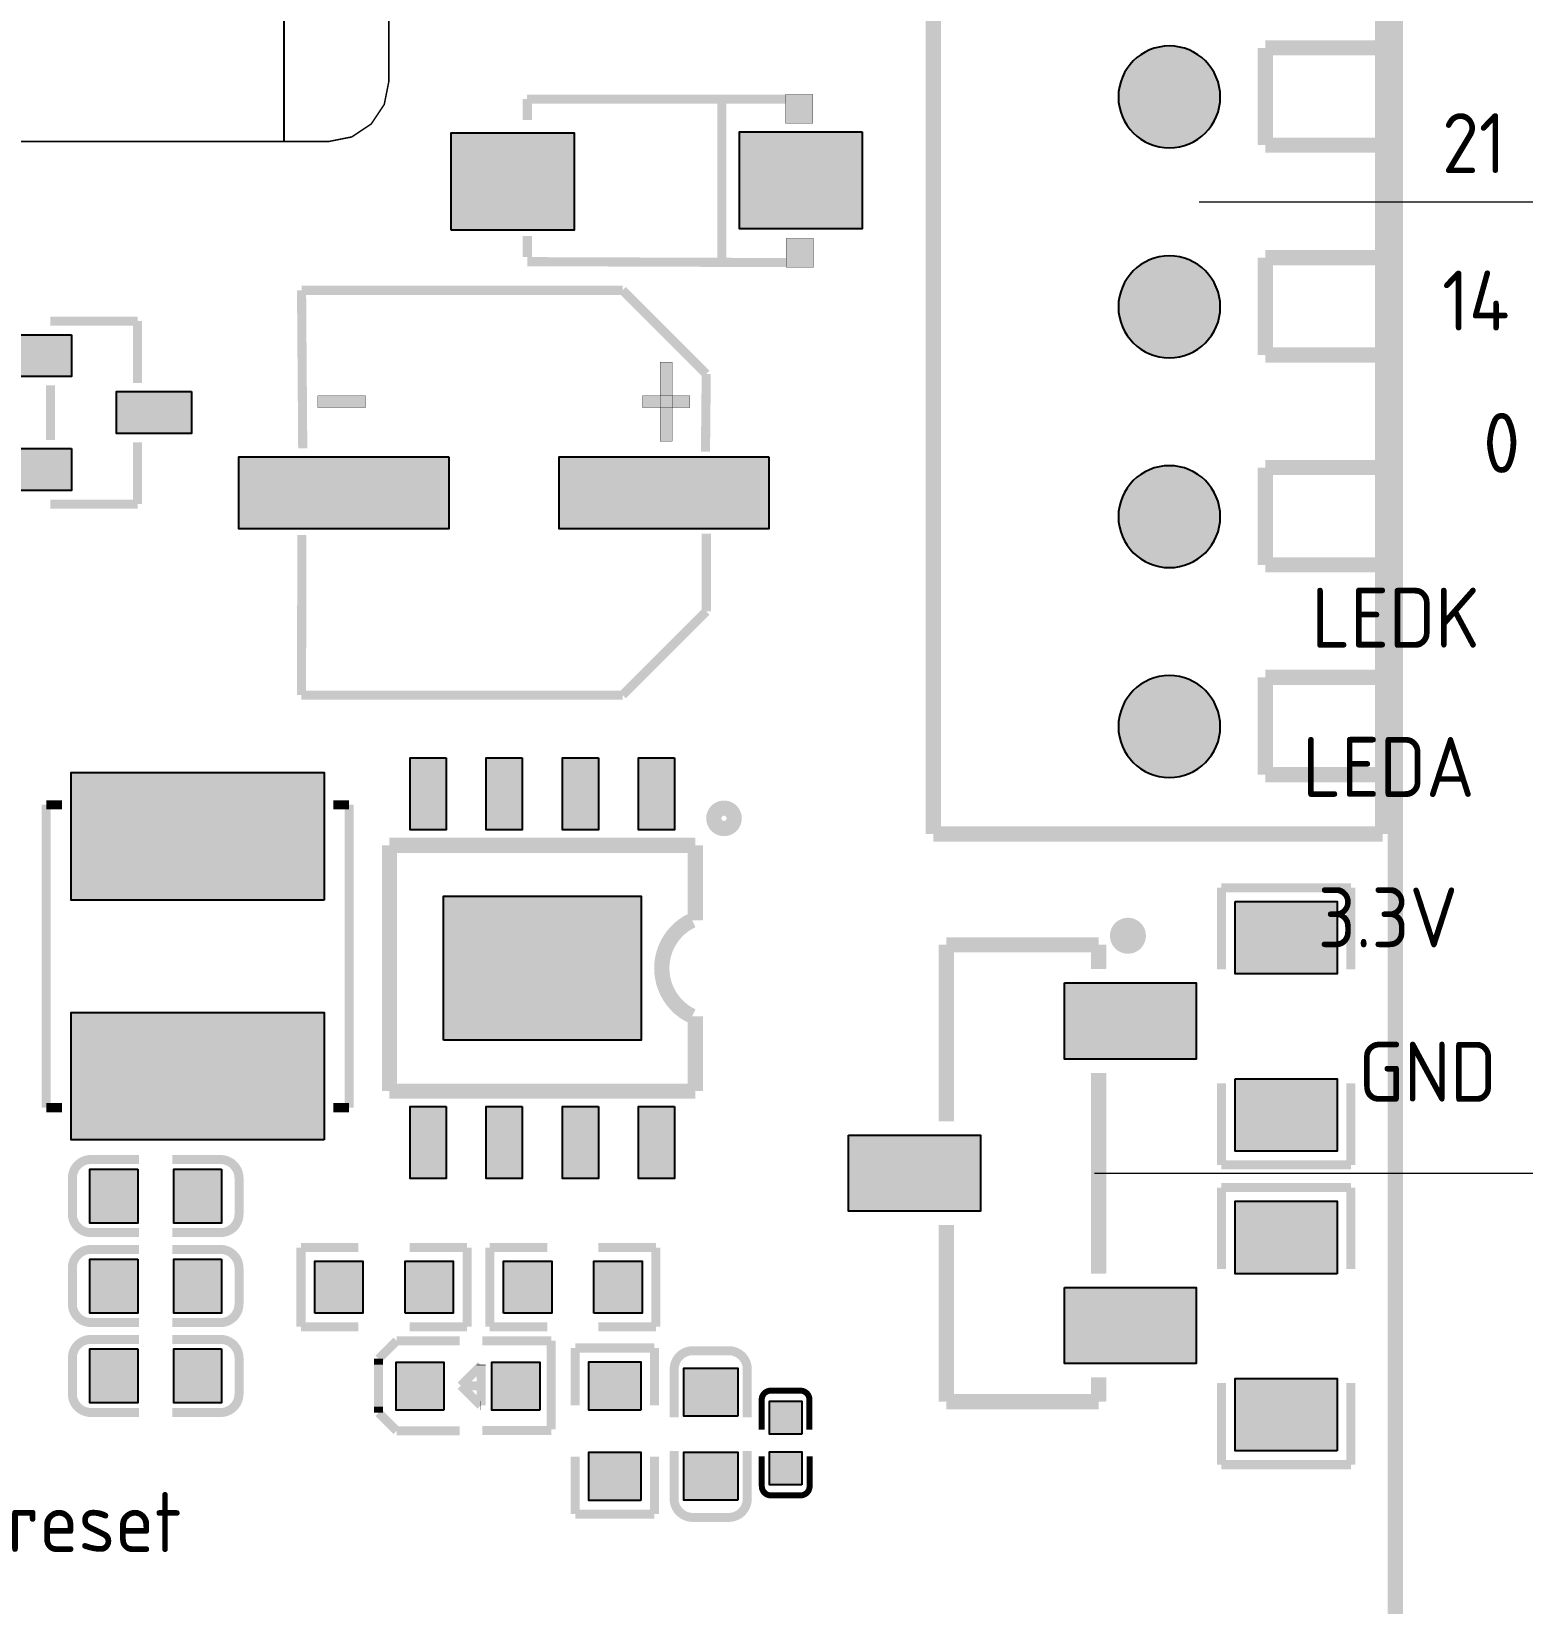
# Model space of a CAD drawing. Header units: millimetres. Extents: x 3623 to 6062, y 1175 to 2021.
# Drawn here: x 5652.76 to 5677.63, y 1802.28 to 1828.5 of the extents above; entities that cross this region are included whole.
import ezdxf

# ---------------------------------------------------------------- set-up
doc = ezdxf.new("R2010")
doc.units = ezdxf.units.MM
doc.header["$LTSCALE"] = 0.1
for name, color, linetype, true_color in [('Board-Outline-Layer', 6, 'Continuous', 0xff00ff), ('Multi-Layer', 7, 'Continuous', 0xc0c0c0), ('Top-Layer', 1, 'Continuous', 0xff0000), ('Top-Silkscreen-Layer', 7, 'Continuous', 0xffcc00)]:
    doc.layers.add(name, color=color, linetype=linetype, true_color=true_color)
doc.layers.add('FPC', color=11, linetype='Continuous')
doc.layers.add('TOPOVERLAY', color=2, linetype='Continuous')
doc.styles.get("Standard").update_dxf_attribs({"font": 'isocp2.shx', "bigfont": 'AllInOneBig.shx'})
doc.styles.add('宋体', font='', dxfattribs={"height": 2.5})
doc.styles.get('宋体').set_extended_font_data('SimSun')
doc.dimstyles.new('DIM', dxfattribs={"dimtxt": 3, "dimasz": 2.5, "dimexe": 0.5, "dimexo": 0.5, "dimgap": 0.1, "dimtad": 0, "dimzin": 12, "dimdsep": 46, "dimtxsty": '宋体', "dimcen": 0, "dimclrd": 3, "dimclre": 3, "dimclrt": 3, "dimadec": 0, "dimazin": 0, "dimtfac": 0.8, "dimtmove": 0, "dimatfit": 3, "dimfxl": 1, "dimtolj": 1, "dimtzin": 0, "dimlwd": 20, "dimlwe": 20, "dimarcsym": 0})

# ---------------------------------------------------------------- blocks, each defined once
blk = doc.blocks.new('*D339')
at = {"color": 3, "lineweight": 20, "transparency": 16777216}
for p, q in [((5671.692, 1847.705), (5682.805, 1847.705)), ((5682.305, 1845.205), (5682.305, 1841.046)), ((5682.305, 1828.154), (5682.305, 1832.313)), ((5672.242, 1825.654), (5682.805, 1825.654))]:
    blk.add_line(p, q, dxfattribs=at)
at = {"color": 3, "transparency": 16777216}
for points in [[(5681.888, 1845.205), (5682.721, 1845.205), (5682.305, 1847.705)], [(5681.888, 1828.154), (5682.721, 1828.154), (5682.305, 1825.654)]]:
    blk.add_solid(points, dxfattribs=at)
at = {"layer": 'Defpoints', "color": 0, "transparency": 16777216}
for p in [(5671.192, 1847.705), (5671.742, 1825.654), (5682.305, 1825.654)]:
    blk.add_point(p, dxfattribs=at)
at = {"color": 3, "transparency": 16777216, "insert": (5682.305, 1836.679), "char_height": 2.5, "attachment_point": 5, "rotation": 90, "style": '宋体'}
blk.add_mtext('\\A1;22.05', dxfattribs=at)
blk = doc.blocks.new('*D340')
at = {"color": 3, "lineweight": 20, "transparency": 16777216}
for p, q in [((5672.242, 1825.654), (5682.805, 1825.654)), ((5682.305, 1823.154), (5682.305, 1820.916)), ((5682.305, 1811.954), (5682.305, 1814.193)), ((5670.492, 1809.454), (5682.805, 1809.454))]:
    blk.add_line(p, q, dxfattribs=at)
at = {"color": 3, "transparency": 16777216}
for points in [[(5681.888, 1823.154), (5682.721, 1823.154), (5682.305, 1825.654)], [(5681.888, 1811.954), (5682.721, 1811.954), (5682.305, 1809.454)]]:
    blk.add_solid(points, dxfattribs=at)
at = {"layer": 'Defpoints', "color": 0, "transparency": 16777216}
for p in [(5671.742, 1825.654), (5669.992, 1809.454), (5682.305, 1809.454)]:
    blk.add_point(p, dxfattribs=at)
at = {"color": 3, "transparency": 16777216, "insert": (5682.305, 1817.554), "char_height": 2.5, "attachment_point": 5, "rotation": 90, "style": '宋体'}
blk.add_mtext('\\A1;16.2', dxfattribs=at)
blk = doc.blocks.new('*D353')
at = {"color": 3, "lineweight": 20, "transparency": 16777216}
for p, q in [((5674.807, 1863.905), (5689.943, 1863.905)), ((5689.443, 1861.405), (5689.443, 1833.784)), ((5689.443, 1799.204), (5689.443, 1826.825)), ((5674.807, 1796.704), (5689.943, 1796.704))]:
    blk.add_line(p, q, dxfattribs=at)
at = {"color": 3, "transparency": 16777216}
for points in [[(5689.026, 1861.405), (5689.859, 1861.405), (5689.443, 1863.905)], [(5689.026, 1799.204), (5689.859, 1799.204), (5689.443, 1796.704)]]:
    blk.add_solid(points, dxfattribs=at)
at = {"layer": 'Defpoints', "color": 0, "transparency": 16777216}
for p in [(5674.307, 1863.905), (5674.307, 1796.704), (5689.443, 1796.704)]:
    blk.add_point(p, dxfattribs=at)
at = {"color": 3, "transparency": 16777216, "insert": (5689.443, 1830.304), "char_height": 2.5, "attachment_point": 5, "rotation": 90, "style": '宋体'}
blk.add_mtext('\\A1;67.2', dxfattribs=at)

msp = doc.modelspace()

# ---------------------------------------------------------------- hatches: boundary and pattern name
at = {"layer": 'Multi-Layer'}
for points in [[(5670.892, 1827.405, 1), (5672.592, 1827.405, 1)], [(5670.892, 1827.405, 1), (5672.592, 1827.405, 1)], [(5670.892, 1827.405, 1), (5672.592, 1827.405, 1)], [(5670.892, 1823.904, 1), (5672.592, 1823.904, 1)], [(5670.892, 1823.904, 1), (5672.592, 1823.904, 1)], [(5670.892, 1823.904, 1), (5672.592, 1823.904, 1)], [(5670.892, 1820.405, 1), (5672.592, 1820.405, 1)], [(5670.892, 1820.405, 1), (5672.592, 1820.405, 1)], [(5670.892, 1820.405, 1), (5672.592, 1820.405, 1)], [(5670.892, 1816.904, 1), (5672.592, 1816.904, 1)], [(5670.892, 1816.904, 1), (5672.592, 1816.904, 1)], [(5670.892, 1816.904, 1), (5672.592, 1816.904, 1)]]:
    msp.add_hatch(color=256, dxfattribs=at).paths.add_polyline_path(points)
at = {"layer": 'Top-Layer'}
for points in [[(5670.892, 1827.405, 1), (5672.592, 1827.405, 1)], [(5659.764, 1825.185), (5659.764, 1826.805), (5661.811, 1826.805), (5661.811, 1825.185)], [(5666.619, 1826.824), (5666.619, 1825.204), (5664.572, 1825.204), (5664.572, 1826.824)], [(5670.892, 1823.904, 1), (5672.592, 1823.904, 1)], [(5653.43, 1823.44), (5653.43, 1822.74), (5652.18, 1822.74), (5652.18, 1823.44)], [(5655.43, 1822.49), (5655.43, 1821.79), (5654.18, 1821.79), (5654.18, 1822.49)], [(5653.43, 1821.54), (5653.43, 1820.84), (5652.18, 1820.84), (5652.18, 1821.54)], [(5659.722, 1821.404), (5659.722, 1820.204), (5656.222, 1820.204), (5656.222, 1821.404)], [(5665.062, 1821.404), (5665.062, 1820.204), (5661.562, 1820.204), (5661.562, 1821.404)], [(5670.892, 1820.405, 1), (5672.592, 1820.405, 1)], [(5670.892, 1816.904, 1), (5672.592, 1816.904, 1)], [(5659.678, 1816.382), (5659.678, 1815.182), (5659.078, 1815.182), (5659.078, 1816.382)], [(5660.948, 1816.382), (5660.948, 1815.182), (5660.348, 1815.182), (5660.348, 1816.382)], [(5662.218, 1816.382), (5662.218, 1815.182), (5661.618, 1815.182), (5661.618, 1816.382)], [(5663.488, 1816.382), (5663.488, 1815.182), (5662.888, 1815.182), (5662.888, 1816.382)], [(5657.643, 1814.011), (5653.423, 1814.011), (5653.423, 1816.135), (5657.643, 1816.135)], [(5659.633, 1811.673), (5659.633, 1814.073), (5662.933, 1814.073), (5662.933, 1811.673)], [(5672.841, 1813.987), (5674.542, 1813.987), (5674.542, 1812.779), (5672.841, 1812.779)], [(5669.992, 1812.629), (5672.192, 1812.629), (5672.192, 1811.359), (5669.992, 1811.359)], [(5657.643, 1810.011), (5653.423, 1810.011), (5653.423, 1812.135), (5657.643, 1812.135)], [(5672.841, 1811.029), (5674.542, 1811.029), (5674.542, 1809.822), (5672.841, 1809.822)], [(5659.678, 1810.565), (5659.678, 1809.365), (5659.078, 1809.365), (5659.078, 1810.565)], [(5660.948, 1810.565), (5660.948, 1809.365), (5660.348, 1809.365), (5660.348, 1810.565)], [(5662.218, 1810.565), (5662.218, 1809.365), (5661.618, 1809.365), (5661.618, 1810.565)], [(5663.488, 1810.565), (5663.488, 1809.365), (5662.888, 1809.365), (5662.888, 1810.565)], [(5666.391, 1810.089), (5668.591, 1810.089), (5668.591, 1808.819), (5666.391, 1808.819)], [(5654.533, 1809.523), (5654.533, 1808.623), (5653.733, 1808.623), (5653.733, 1809.523)], [(5655.933, 1809.523), (5655.933, 1808.623), (5655.133, 1808.623), (5655.133, 1809.523)], [(5674.542, 1807.779), (5672.841, 1807.779), (5672.841, 1808.987), (5674.542, 1808.987)], [(5654.533, 1808.023), (5654.533, 1807.123), (5653.733, 1807.123), (5653.733, 1808.023)], [(5655.933, 1808.023), (5655.933, 1807.123), (5655.133, 1807.123), (5655.133, 1808.023)], [(5657.485, 1807.122), (5657.485, 1807.986), (5658.291, 1807.986), (5658.291, 1807.122)], [(5658.992, 1807.122), (5658.992, 1807.986), (5659.798, 1807.986), (5659.798, 1807.122)], [(5660.635, 1807.122), (5660.635, 1807.986), (5661.441, 1807.986), (5661.441, 1807.122)], [(5662.142, 1807.122), (5662.142, 1807.986), (5662.948, 1807.986), (5662.948, 1807.122)], [(5669.992, 1807.549), (5672.192, 1807.549), (5672.192, 1806.279), (5669.992, 1806.279)], [(5654.533, 1806.523), (5654.533, 1805.623), (5653.733, 1805.623), (5653.733, 1806.523)], [(5655.933, 1806.523), (5655.933, 1805.623), (5655.133, 1805.623), (5655.133, 1806.523)], [(5659.642, 1805.504), (5658.842, 1805.504), (5658.842, 1806.304), (5659.642, 1806.304)], [(5661.241, 1805.505), (5660.441, 1805.505), (5660.441, 1806.305), (5661.241, 1806.305)], [(5662.924, 1805.505), (5662.06, 1805.505), (5662.06, 1806.311), (5662.924, 1806.311)], [(5664.542, 1805.404), (5663.642, 1805.404), (5663.642, 1806.204), (5664.542, 1806.204)], [(5674.542, 1804.822), (5672.841, 1804.822), (5672.841, 1806.029), (5674.542, 1806.029)], [(5665.612, 1805.1), (5665.072, 1805.1), (5665.072, 1805.65), (5665.612, 1805.65)], [(5662.924, 1803.998), (5662.06, 1803.998), (5662.06, 1804.804), (5662.924, 1804.804)], [(5664.542, 1804.004), (5663.642, 1804.004), (5663.642, 1804.804), (5664.542, 1804.804)], [(5665.612, 1804.259), (5665.072, 1804.259), (5665.072, 1804.809), (5665.612, 1804.809)]]:
    msp.add_hatch(color=256, dxfattribs=at).paths.add_polyline_path(points)
at = {"layer": 'Top-Silkscreen-Layer'}
for points in [[(5665.337, 1827.444), (5665.794, 1827.444), (5665.794, 1826.967), (5665.337, 1826.967)], [(5665.349, 1824.565), (5665.349, 1825.042), (5665.806, 1825.042), (5665.806, 1824.565)], [(5663.447, 1821.662), (5663.249, 1821.662), (5663.249, 1822.982), (5663.447, 1822.982)], [(5657.54, 1822.223), (5657.54, 1822.421), (5658.332, 1822.421), (5658.332, 1822.223)], [(5663.744, 1822.223), (5662.952, 1822.223), (5662.952, 1822.421), (5663.744, 1822.421)]]:
    msp.add_hatch(color=256, dxfattribs=at).paths.add_polyline_path(points)

# ---------------------------------------------------------------- linework, layer by layer
at = {"layer": 'Board-Outline-Layer', "const_width": 0.254}
msp.add_lwpolyline([(5675.512, 1862.905), (5675.512, 1797.704)], dxfattribs=at)
at = {"layer": 'FPC', "color": 6}
msp.add_line((5656.971, 1840.313), (5656.971, 1826.662), dxfattribs=at)
at = {"layer": 'Multi-Layer', "const_width": 0.0254}
msp.add_lwpolyline([(5656.971, 1830.662), (5657.722, 1830.662), (5658.104, 1830.586), (5658.429, 1830.369), (5658.645, 1830.045), (5658.722, 1829.662), (5658.722, 1827.662), (5658.645, 1827.279), (5658.429, 1826.955), (5658.104, 1826.738), (5657.722, 1826.662), (5635.722, 1826.662), (5635.339, 1826.738), (5635.014, 1826.955), (5634.798, 1827.279), (5634.722, 1827.662), (5634.722, 1829.662), (5634.798, 1830.045), (5635.014, 1830.369), (5635.339, 1830.586), (5635.722, 1830.662), (5636.471, 1830.662)], dxfattribs=at)
at = {"layer": 'Multi-Layer'}
for points in [[(5670.892, 1827.405, 1), (5672.592, 1827.405, 1)], [(5670.892, 1827.405, 1), (5672.592, 1827.405, 1)], [(5670.892, 1827.405, 1), (5672.592, 1827.405, 1)], [(5670.892, 1823.904, 1), (5672.592, 1823.904, 1)], [(5670.892, 1823.904, 1), (5672.592, 1823.904, 1)], [(5670.892, 1823.904, 1), (5672.592, 1823.904, 1)], [(5670.892, 1820.405, 1), (5672.592, 1820.405, 1)], [(5670.892, 1820.405, 1), (5672.592, 1820.405, 1)], [(5670.892, 1820.405, 1), (5672.592, 1820.405, 1)], [(5670.892, 1816.904, 1), (5672.592, 1816.904, 1)], [(5670.892, 1816.904, 1), (5672.592, 1816.904, 1)], [(5670.892, 1816.904, 1), (5672.592, 1816.904, 1)]]:
    msp.add_lwpolyline(points, format="xyb", close=True, dxfattribs=at)
at = {"layer": 'Top-Layer'}
for points in [[(5670.892, 1827.405, 1), (5672.592, 1827.405, 1)], [(5670.892, 1823.904, 1), (5672.592, 1823.904, 1)], [(5670.892, 1820.405, 1), (5672.592, 1820.405, 1)], [(5670.892, 1816.904, 1), (5672.592, 1816.904, 1)]]:
    msp.add_lwpolyline(points, format="xyb", close=True, dxfattribs=at)
for points in [[(5659.764, 1825.185), (5659.764, 1826.805), (5661.811, 1826.805), (5661.811, 1825.185)], [(5666.619, 1826.824), (5666.619, 1825.204), (5664.572, 1825.204), (5664.572, 1826.824)], [(5653.43, 1823.44), (5653.43, 1822.74), (5652.18, 1822.74), (5652.18, 1823.44)], [(5655.43, 1822.49), (5655.43, 1821.79), (5654.18, 1821.79), (5654.18, 1822.49)], [(5653.43, 1821.54), (5653.43, 1820.84), (5652.18, 1820.84), (5652.18, 1821.54)], [(5659.722, 1821.404), (5659.722, 1820.204), (5656.222, 1820.204), (5656.222, 1821.404)], [(5665.062, 1821.404), (5665.062, 1820.204), (5661.562, 1820.204), (5661.562, 1821.404)], [(5659.678, 1816.382), (5659.678, 1815.182), (5659.078, 1815.182), (5659.078, 1816.382)], [(5660.948, 1816.382), (5660.948, 1815.182), (5660.348, 1815.182), (5660.348, 1816.382)], [(5662.218, 1816.382), (5662.218, 1815.182), (5661.618, 1815.182), (5661.618, 1816.382)], [(5663.488, 1816.382), (5663.488, 1815.182), (5662.888, 1815.182), (5662.888, 1816.382)], [(5657.643, 1814.011), (5653.423, 1814.011), (5653.423, 1816.135), (5657.643, 1816.135)], [(5659.633, 1811.673), (5659.633, 1814.073), (5662.933, 1814.073), (5662.933, 1811.673)], [(5672.841, 1813.987), (5674.542, 1813.987), (5674.542, 1812.779), (5672.841, 1812.779)], [(5669.992, 1812.629), (5672.192, 1812.629), (5672.192, 1811.359), (5669.992, 1811.359)], [(5657.643, 1810.011), (5653.423, 1810.011), (5653.423, 1812.135), (5657.643, 1812.135)], [(5672.841, 1811.029), (5674.542, 1811.029), (5674.542, 1809.822), (5672.841, 1809.822)], [(5659.678, 1810.565), (5659.678, 1809.365), (5659.078, 1809.365), (5659.078, 1810.565)], [(5660.948, 1810.565), (5660.948, 1809.365), (5660.348, 1809.365), (5660.348, 1810.565)], [(5662.218, 1810.565), (5662.218, 1809.365), (5661.618, 1809.365), (5661.618, 1810.565)], [(5663.488, 1810.565), (5663.488, 1809.365), (5662.888, 1809.365), (5662.888, 1810.565)], [(5666.391, 1810.089), (5668.591, 1810.089), (5668.591, 1808.819), (5666.391, 1808.819)], [(5654.533, 1809.523), (5654.533, 1808.623), (5653.733, 1808.623), (5653.733, 1809.523)], [(5655.933, 1809.523), (5655.933, 1808.623), (5655.133, 1808.623), (5655.133, 1809.523)], [(5674.542, 1807.779), (5672.841, 1807.779), (5672.841, 1808.987), (5674.542, 1808.987)], [(5654.533, 1808.023), (5654.533, 1807.123), (5653.733, 1807.123), (5653.733, 1808.023)], [(5655.933, 1808.023), (5655.933, 1807.123), (5655.133, 1807.123), (5655.133, 1808.023)], [(5657.485, 1807.122), (5657.485, 1807.986), (5658.291, 1807.986), (5658.291, 1807.122)], [(5658.992, 1807.122), (5658.992, 1807.986), (5659.798, 1807.986), (5659.798, 1807.122)], [(5660.635, 1807.122), (5660.635, 1807.986), (5661.441, 1807.986), (5661.441, 1807.122)], [(5662.142, 1807.122), (5662.142, 1807.986), (5662.948, 1807.986), (5662.948, 1807.122)], [(5669.992, 1807.549), (5672.192, 1807.549), (5672.192, 1806.279), (5669.992, 1806.279)], [(5654.533, 1806.523), (5654.533, 1805.623), (5653.733, 1805.623), (5653.733, 1806.523)], [(5655.933, 1806.523), (5655.933, 1805.623), (5655.133, 1805.623), (5655.133, 1806.523)], [(5659.642, 1805.504), (5658.842, 1805.504), (5658.842, 1806.304), (5659.642, 1806.304)], [(5661.241, 1805.505), (5660.441, 1805.505), (5660.441, 1806.305), (5661.241, 1806.305)], [(5662.924, 1805.505), (5662.06, 1805.505), (5662.06, 1806.311), (5662.924, 1806.311)], [(5664.542, 1805.404), (5663.642, 1805.404), (5663.642, 1806.204), (5664.542, 1806.204)], [(5674.542, 1804.822), (5672.841, 1804.822), (5672.841, 1806.029), (5674.542, 1806.029)], [(5665.612, 1805.1), (5665.072, 1805.1), (5665.072, 1805.65), (5665.612, 1805.65)], [(5662.924, 1803.998), (5662.06, 1803.998), (5662.06, 1804.804), (5662.924, 1804.804)], [(5664.542, 1804.004), (5663.642, 1804.004), (5663.642, 1804.804), (5664.542, 1804.804)], [(5665.612, 1804.259), (5665.072, 1804.259), (5665.072, 1804.809), (5665.612, 1804.809)]]:
    msp.add_lwpolyline(points, close=True, dxfattribs=at)
at = {"layer": 'Top-Silkscreen-Layer'}
for points, const_width in [([(5667.805, 1815.113), (5667.805, 1836.195)], 0.254), ([(5667.805, 1815.113), (5667.805, 1836.195)], 0.254), ([(5675.298, 1815.113), (5675.298, 1836.195)], 0.254), ([(5675.298, 1815.113), (5675.298, 1836.195)], 0.254), ([(5673.342, 1826.601), (5673.342, 1828.224)], 0.254), ([(5673.342, 1828.224), (5675.242, 1828.224)], 0.254), ([(5673.342, 1826.601), (5673.342, 1828.224)], 0.254), ([(5673.342, 1828.224), (5675.242, 1828.224)], 0.254), ([(5665.695, 1827.368), (5661.027, 1827.368)], 0.152), ([(5665.695, 1827.368), (5661.027, 1827.368)], 0.152), ([(5661.033, 1827.368), (5661.033, 1827.018)], 0.152), ([(5661.033, 1827.368), (5661.033, 1827.018)], 0.152), ([(5664.277, 1824.641), (5664.277, 1827.368)], 0.152), ([(5664.277, 1824.641), (5664.277, 1827.368)], 0.152), ([(5675.242, 1826.601), (5673.342, 1826.601)], 0.254), ([(5675.242, 1826.601), (5673.342, 1826.601)], 0.254), ([(5661.033, 1824.734), (5661.033, 1825.085)], 0.152), ([(5661.033, 1824.734), (5661.033, 1825.085)], 0.152), ([(5665.718, 1824.641), (5661.033, 1824.658)], 0.152), ([(5665.718, 1824.641), (5661.033, 1824.658)], 0.152), ([(5673.342, 1823.101), (5673.342, 1824.724)], 0.254), ([(5673.342, 1824.724), (5675.242, 1824.724)], 0.254), ([(5673.342, 1823.101), (5673.342, 1824.724)], 0.254), ([(5673.342, 1824.724), (5675.242, 1824.724)], 0.254), ([(5657.286, 1821.544), (5657.266, 1824.18)], 0.152), ([(5657.266, 1824.18), (5662.623, 1824.18)], 0.152), ([(5657.286, 1821.544), (5657.266, 1824.18)], 0.152), ([(5657.266, 1824.18), (5662.623, 1824.18)], 0.152), ([(5662.623, 1824.18), (5664.017, 1822.786)], 0.152), ([(5662.623, 1824.18), (5664.017, 1822.786)], 0.152), ([(5653.078, 1823.667), (5654.531, 1823.667)], 0.152), ([(5653.078, 1823.667), (5654.531, 1823.667)], 0.152), ([(5654.531, 1823.667), (5654.531, 1822.635)], 0.152), ([(5654.531, 1823.667), (5654.531, 1822.635)], 0.152), ([(5675.242, 1823.101), (5673.342, 1823.101)], 0.254), ([(5675.242, 1823.101), (5673.342, 1823.101)], 0.254), ([(5664.017, 1822.786), (5664.004, 1821.49)], 0.152), ([(5664.017, 1822.786), (5664.004, 1821.49)], 0.152), ([(5653.078, 1821.685), (5653.078, 1822.596)], 0.152), ([(5653.078, 1821.685), (5653.078, 1822.596)], 0.152), ([(5654.531, 1820.614), (5654.531, 1821.646)], 0.152), ([(5654.531, 1820.614), (5654.531, 1821.646)], 0.152), ([(5673.342, 1819.601), (5673.342, 1821.224)], 0.254), ([(5673.342, 1821.224), (5675.242, 1821.224)], 0.254), ([(5673.342, 1819.601), (5673.342, 1821.224)], 0.254), ([(5673.342, 1821.224), (5675.242, 1821.224)], 0.254), ([(5653.078, 1820.614), (5654.531, 1820.614)], 0.152), ([(5653.078, 1820.614), (5654.531, 1820.614)], 0.152), ([(5657.272, 1820.097), (5657.265, 1817.428)], 0.152), ([(5657.272, 1820.097), (5657.265, 1817.428)], 0.152), ([(5664.018, 1818.824), (5664.018, 1820.119)], 0.152), ([(5664.018, 1818.824), (5664.018, 1820.119)], 0.152), ([(5675.242, 1819.601), (5673.342, 1819.601)], 0.254), ([(5675.242, 1819.601), (5673.342, 1819.601)], 0.254), ([(5662.622, 1817.428), (5664.018, 1818.824)], 0.152), ([(5662.622, 1817.428), (5664.018, 1818.824)], 0.152), ([(5673.342, 1816.101), (5673.342, 1817.724)], 0.254), ([(5673.342, 1817.724), (5675.242, 1817.724)], 0.254), ([(5673.342, 1816.101), (5673.342, 1817.724)], 0.254), ([(5673.342, 1817.724), (5675.242, 1817.724)], 0.254), ([(5657.265, 1817.428), (5662.622, 1817.428)], 0.152), ([(5657.265, 1817.428), (5662.622, 1817.428)], 0.152), ([(5675.242, 1816.101), (5673.342, 1816.101)], 0.254), ([(5675.242, 1816.101), (5673.342, 1816.101)], 0.254), ([(5653.006, 1810.547), (5653.006, 1815.599)], 0.152), ([(5653.006, 1815.599), (5653.27, 1815.599)], 0.152), ([(5653.006, 1810.547), (5653.006, 1815.599)], 0.152), ([(5653.006, 1815.599), (5653.27, 1815.599)], 0.152), ([(5658.059, 1815.599), (5657.795, 1815.599)], 0.152), ([(5658.059, 1815.599), (5657.795, 1815.599)], 0.152), ([(5658.059, 1810.547), (5658.059, 1815.599)], 0.152), ([(5658.059, 1810.547), (5658.059, 1815.599)], 0.152), ([(5658.733, 1810.823), (5658.733, 1814.923)], 0.254), ([(5658.733, 1814.923), (5663.833, 1814.923)], 0.254), ([(5658.733, 1810.823), (5658.733, 1814.923)], 0.254), ([(5658.733, 1814.923), (5663.833, 1814.923)], 0.254), ([(5663.833, 1813.673), (5663.833, 1814.923)], 0.254), ([(5663.833, 1813.673), (5663.833, 1814.923)], 0.254), ([(5667.805, 1815.113), (5675.298, 1815.113)], 0.254), ([(5667.805, 1815.113), (5675.298, 1815.113)], 0.254), ([(5672.612, 1812.856), (5672.612, 1814.216)], 0.152), ([(5672.612, 1814.216), (5674.771, 1814.216)], 0.152), ([(5672.612, 1812.856), (5672.612, 1814.216)], 0.152), ([(5672.612, 1814.216), (5674.771, 1814.216)], 0.152), ([(5674.771, 1814.216), (5674.771, 1812.856)], 0.152), ([(5674.771, 1814.216), (5674.771, 1812.856)], 0.152), ([(5670.562, 1813.264), (5668.022, 1813.264)], 0.254), ([(5668.022, 1813.264), (5668.022, 1810.321)], 0.254), ([(5670.562, 1813.264), (5668.022, 1813.264)], 0.254), ([(5668.022, 1813.264), (5668.022, 1810.321)], 0.254), ([(5670.562, 1812.861), (5670.562, 1813.264)], 0.254), ([(5670.562, 1812.861), (5670.562, 1813.264)], 0.254), ([(5663.833, 1812.073), (5663.833, 1810.823)], 0.254), ([(5663.833, 1812.073), (5663.833, 1810.823)], 0.254), ([(5670.562, 1807.781), (5670.562, 1811.128)], 0.254), ([(5670.562, 1807.781), (5670.562, 1811.128)], 0.254), ([(5663.833, 1810.823), (5658.733, 1810.823)], 0.254), ([(5663.833, 1810.823), (5658.733, 1810.823)], 0.254), ([(5672.612, 1810.953), (5672.612, 1809.593)], 0.152), ([(5672.612, 1810.953), (5672.612, 1809.593)], 0.152), ([(5674.771, 1809.593), (5674.771, 1810.953)], 0.152), ([(5674.771, 1809.593), (5674.771, 1810.953)], 0.152), ([(5653.27, 1810.547), (5653.006, 1810.547)], 0.152), ([(5653.27, 1810.547), (5653.006, 1810.547)], 0.152), ([(5657.795, 1810.547), (5658.059, 1810.547)], 0.152), ([(5657.795, 1810.547), (5658.059, 1810.547)], 0.152), ([(5654.552, 1809.683), (5653.752, 1809.683)], 0.15), ([(5654.552, 1809.683), (5653.752, 1809.683)], 0.15), ([(5655.113, 1809.683), (5655.913, 1809.683)], 0.15), ([(5655.113, 1809.683), (5655.913, 1809.683)], 0.15), ([(5672.612, 1809.593), (5674.771, 1809.593)], 0.152), ([(5672.612, 1809.593), (5674.771, 1809.593)], 0.152), ([(5653.443, 1808.773), (5653.443, 1809.373)], 0.15), ([(5653.443, 1808.773), (5653.443, 1809.373)], 0.15), ([(5656.223, 1808.773), (5656.223, 1809.373)], 0.15), ([(5656.223, 1808.773), (5656.223, 1809.373)], 0.15), ([(5674.771, 1809.216), (5672.612, 1809.216)], 0.152), ([(5672.612, 1809.216), (5672.612, 1807.856)], 0.152), ([(5674.771, 1809.216), (5672.612, 1809.216)], 0.152), ([(5672.612, 1809.216), (5672.612, 1807.856)], 0.152), ([(5674.771, 1807.856), (5674.771, 1809.216)], 0.152), ([(5674.771, 1807.856), (5674.771, 1809.216)], 0.152), ([(5668.022, 1808.588), (5668.022, 1805.644)], 0.254), ([(5668.022, 1808.588), (5668.022, 1805.644)], 0.254), ([(5654.552, 1808.464), (5653.752, 1808.464)], 0.15), ([(5654.552, 1808.464), (5653.752, 1808.464)], 0.15), ([(5655.113, 1808.463), (5655.913, 1808.463)], 0.15), ([(5655.113, 1808.463), (5655.913, 1808.463)], 0.15), ([(5654.552, 1808.183), (5653.752, 1808.183)], 0.15), ([(5654.552, 1808.183), (5653.752, 1808.183)], 0.15), ([(5655.113, 1808.183), (5655.913, 1808.183)], 0.15), ([(5655.113, 1808.183), (5655.913, 1808.183)], 0.15), ([(5657.256, 1806.894), (5657.256, 1808.215)], 0.152), ([(5657.256, 1808.215), (5658.215, 1808.215)], 0.152), ([(5657.256, 1806.894), (5657.256, 1808.215)], 0.152), ([(5657.256, 1808.215), (5658.215, 1808.215)], 0.152), ([(5660.027, 1808.215), (5659.068, 1808.215)], 0.152), ([(5660.027, 1808.215), (5659.068, 1808.215)], 0.152), ([(5660.027, 1806.894), (5660.027, 1808.215)], 0.152), ([(5660.027, 1806.894), (5660.027, 1808.215)], 0.152), ([(5660.406, 1806.894), (5660.406, 1808.215)], 0.152), ([(5660.406, 1808.215), (5661.365, 1808.215)], 0.152), ([(5660.406, 1806.894), (5660.406, 1808.215)], 0.152), ([(5660.406, 1808.215), (5661.365, 1808.215)], 0.152), ([(5663.177, 1808.215), (5662.218, 1808.215)], 0.152), ([(5663.177, 1808.215), (5662.218, 1808.215)], 0.152), ([(5663.177, 1806.894), (5663.177, 1808.215)], 0.152), ([(5663.177, 1806.894), (5663.177, 1808.215)], 0.152), ([(5653.443, 1807.273), (5653.443, 1807.873)], 0.15), ([(5653.443, 1807.273), (5653.443, 1807.873)], 0.15), ([(5656.223, 1807.273), (5656.223, 1807.873)], 0.15), ([(5656.223, 1807.273), (5656.223, 1807.873)], 0.15), ([(5654.552, 1806.964), (5653.752, 1806.964)], 0.15), ([(5654.552, 1806.964), (5653.752, 1806.964)], 0.15), ([(5655.113, 1806.963), (5655.913, 1806.963)], 0.15), ([(5655.113, 1806.963), (5655.913, 1806.963)], 0.15), ([(5658.215, 1806.894), (5657.256, 1806.894)], 0.152), ([(5658.215, 1806.894), (5657.256, 1806.894)], 0.152), ([(5659.068, 1806.894), (5660.027, 1806.894)], 0.152), ([(5659.068, 1806.894), (5660.027, 1806.894)], 0.152), ([(5661.365, 1806.894), (5660.406, 1806.894)], 0.152), ([(5661.365, 1806.894), (5660.406, 1806.894)], 0.152), ([(5662.218, 1806.894), (5663.177, 1806.894)], 0.152), ([(5662.218, 1806.894), (5663.177, 1806.894)], 0.152), ([(5654.552, 1806.683), (5653.752, 1806.683)], 0.15), ([(5654.552, 1806.683), (5653.752, 1806.683)], 0.15), ([(5655.113, 1806.683), (5655.913, 1806.683)], 0.15), ([(5655.113, 1806.683), (5655.913, 1806.683)], 0.15), ([(5658.552, 1806.359), (5658.852, 1806.659)], 0.15), ([(5658.552, 1806.359), (5658.852, 1806.659)], 0.15), ([(5659.902, 1806.659), (5658.852, 1806.659)], 0.15), ([(5659.902, 1806.659), (5658.852, 1806.659)], 0.15), ([(5660.282, 1806.661), (5661.432, 1806.661)], 0.15), ([(5660.282, 1806.661), (5661.432, 1806.661)], 0.15), ([(5661.432, 1806.661), (5661.432, 1805.181)], 0.15), ([(5661.432, 1806.661), (5661.432, 1805.181)], 0.15), ([(5663.152, 1806.54), (5661.831, 1806.54)], 0.152), ([(5661.831, 1806.54), (5661.831, 1805.581)], 0.152), ([(5663.152, 1806.54), (5661.831, 1806.54)], 0.152), ([(5661.831, 1806.54), (5661.831, 1805.581)], 0.152), ([(5663.152, 1805.581), (5663.152, 1806.54)], 0.152), ([(5663.152, 1805.581), (5663.152, 1806.54)], 0.152), ([(5653.443, 1805.773), (5653.443, 1806.373)], 0.15), ([(5653.443, 1805.773), (5653.443, 1806.373)], 0.15), ([(5656.223, 1805.773), (5656.223, 1806.373)], 0.15), ([(5656.223, 1805.773), (5656.223, 1806.373)], 0.15), ([(5658.552, 1806.259), (5658.552, 1806.359)], 0.15), ([(5658.552, 1806.259), (5658.552, 1806.359)], 0.15), ([(5658.552, 1806.259), (5658.552, 1805.559)], 0.15), ([(5658.552, 1806.259), (5658.552, 1805.559)], 0.15), ([(5660.262, 1806.261), (5660.262, 1806.251)], 0.15), ([(5660.262, 1806.261), (5660.262, 1805.581)], 0.15), ([(5660.262, 1806.261), (5660.262, 1806.251)], 0.15), ([(5660.262, 1806.261), (5660.262, 1805.581)], 0.15), ([(5663.792, 1806.494), (5664.392, 1806.494)], 0.15), ([(5663.792, 1806.494), (5664.392, 1806.494)], 0.15), ([(5660.262, 1806.251), (5659.922, 1805.911)], 0.15), ([(5660.262, 1806.251), (5659.922, 1805.911)], 0.15), ([(5663.482, 1805.385), (5663.482, 1806.185)], 0.15), ([(5663.482, 1805.385), (5663.482, 1806.185)], 0.15), ([(5664.702, 1805.385), (5664.702, 1806.185)], 0.15), ([(5664.702, 1805.385), (5664.702, 1806.185)], 0.15), ([(5670.562, 1806.048), (5670.562, 1805.644)], 0.254), ([(5670.562, 1806.048), (5670.562, 1805.644)], 0.254), ([(5660.252, 1805.581), (5659.922, 1805.911)], 0.15), ([(5660.262, 1805.911), (5659.922, 1805.911)], 0.15), ([(5660.252, 1805.581), (5659.922, 1805.911)], 0.15), ([(5660.262, 1805.911), (5659.922, 1805.911)], 0.15), ([(5665.094, 1805.828), (5665.587, 1805.828)], 0.1), ([(5665.094, 1805.828), (5665.587, 1805.828)], 0.1), ([(5672.612, 1804.593), (5672.612, 1805.953)], 0.152), ([(5672.612, 1804.593), (5672.612, 1805.953)], 0.152), ([(5674.771, 1805.953), (5674.771, 1804.593)], 0.152), ([(5674.771, 1805.953), (5674.771, 1804.593)], 0.152), ([(5658.552, 1805.559), (5658.552, 1805.459)], 0.15), ([(5658.552, 1805.559), (5658.552, 1805.459)], 0.15), ([(5660.262, 1805.581), (5660.252, 1805.581)], 0.15), ([(5660.262, 1805.581), (5660.252, 1805.581)], 0.15), ([(5664.942, 1805.676), (5664.942, 1805.176)], 0.1), ([(5664.942, 1805.676), (5664.942, 1805.176)], 0.1), ([(5665.739, 1805.676), (5665.739, 1805.176)], 0.1), ([(5665.739, 1805.676), (5665.739, 1805.176)], 0.1), ([(5668.022, 1805.644), (5670.562, 1805.644)], 0.254), ([(5668.022, 1805.644), (5670.562, 1805.644)], 0.254), ([(5654.552, 1805.464), (5653.752, 1805.464)], 0.15), ([(5654.552, 1805.464), (5653.752, 1805.464)], 0.15), ([(5655.113, 1805.463), (5655.913, 1805.463)], 0.15), ([(5655.113, 1805.463), (5655.913, 1805.463)], 0.15), ([(5658.552, 1805.459), (5658.852, 1805.159)], 0.15), ([(5658.552, 1805.459), (5658.852, 1805.159)], 0.15), ([(5659.902, 1805.159), (5658.852, 1805.159)], 0.15), ([(5659.902, 1805.159), (5658.852, 1805.159)], 0.15), ([(5660.282, 1805.161), (5661.432, 1805.161)], 0.15), ([(5660.282, 1805.161), (5661.432, 1805.161)], 0.15), ([(5661.831, 1803.769), (5661.831, 1804.728)], 0.152), ([(5661.831, 1803.769), (5661.831, 1804.728)], 0.152), ([(5663.152, 1804.728), (5663.152, 1803.769)], 0.152), ([(5663.152, 1804.728), (5663.152, 1803.769)], 0.152), ([(5663.481, 1804.824), (5663.481, 1804.024)], 0.15), ([(5663.481, 1804.824), (5663.481, 1804.024)], 0.15), ([(5664.701, 1804.824), (5664.701, 1804.024)], 0.15), ([(5664.701, 1804.824), (5664.701, 1804.024)], 0.15), ([(5664.944, 1804.733), (5664.944, 1804.233)], 0.1), ([(5664.944, 1804.733), (5664.944, 1804.233)], 0.1), ([(5665.741, 1804.733), (5665.741, 1804.233)], 0.1), ([(5665.741, 1804.733), (5665.741, 1804.233)], 0.1), ([(5674.771, 1804.593), (5672.612, 1804.593)], 0.152), ([(5674.771, 1804.593), (5672.612, 1804.593)], 0.152), ([(5665.096, 1804.081), (5665.589, 1804.081)], 0.1), ([(5665.096, 1804.081), (5665.589, 1804.081)], 0.1), ([(5663.152, 1803.769), (5661.831, 1803.769)], 0.152), ([(5663.152, 1803.769), (5661.831, 1803.769)], 0.152), ([(5663.791, 1803.714), (5664.391, 1803.714)], 0.15), ([(5663.791, 1803.714), (5664.391, 1803.714)], 0.15)]:
    msp.add_lwpolyline(points, dxfattribs=dict(at, const_width=const_width))
at = {"layer": 'Top-Silkscreen-Layer', "const_width": 0.00508}
for points in [[(5665.337, 1827.444), (5665.794, 1827.444), (5665.794, 1826.967), (5665.337, 1826.967)], [(5665.349, 1824.565), (5665.349, 1825.042), (5665.806, 1825.042), (5665.806, 1824.565)], [(5663.447, 1821.662), (5663.249, 1821.662), (5663.249, 1822.982), (5663.447, 1822.982)], [(5657.54, 1822.223), (5657.54, 1822.421), (5658.332, 1822.421), (5658.332, 1822.223)], [(5663.744, 1822.223), (5662.952, 1822.223), (5662.952, 1822.421), (5663.744, 1822.421)]]:
    msp.add_lwpolyline(points, close=True, dxfattribs=at)
at = {"layer": 'Top-Silkscreen-Layer'}
for points, const_width in [([(5664.143, 1815.373, 1), (5664.483, 1815.373, 1)], 0.254), ([(5664.143, 1815.373, 1), (5664.483, 1815.373, 1)], 0.254), ([(5670.901, 1813.415, 1), (5671.201, 1813.415, 1)], 0.3), ([(5670.901, 1813.415, 1), (5671.201, 1813.415, 1)], 0.3)]:
    msp.add_lwpolyline(points, format="xyb", close=True, dxfattribs=dict(at, const_width=const_width))
for points, const_width in [([(5663.783, 1812.073, -0.635), (5663.783, 1813.673)], 0.254), ([(5663.783, 1812.073, -0.635), (5663.783, 1813.673)], 0.254), ([(5653.443, 1809.373, -0.414), (5653.752, 1809.683)], 0.15), ([(5653.443, 1809.373, -0.414), (5653.752, 1809.683)], 0.15), ([(5655.913, 1809.683, -0.414), (5656.223, 1809.373)], 0.15), ([(5655.913, 1809.683, -0.414), (5656.223, 1809.373)], 0.15), ([(5653.752, 1808.464, -0.414), (5653.443, 1808.773)], 0.15), ([(5653.752, 1808.464, -0.414), (5653.443, 1808.773)], 0.15), ([(5656.223, 1808.773, -0.414), (5655.913, 1808.463)], 0.15), ([(5656.223, 1808.773, -0.414), (5655.913, 1808.463)], 0.15), ([(5653.443, 1807.873, -0.414), (5653.752, 1808.183)], 0.15), ([(5653.443, 1807.873, -0.414), (5653.752, 1808.183)], 0.15), ([(5655.913, 1808.183, -0.414), (5656.223, 1807.873)], 0.15), ([(5655.913, 1808.183, -0.414), (5656.223, 1807.873)], 0.15), ([(5653.752, 1806.964, -0.414), (5653.443, 1807.273)], 0.15), ([(5653.752, 1806.964, -0.414), (5653.443, 1807.273)], 0.15), ([(5656.223, 1807.273, -0.414), (5655.913, 1806.963)], 0.15), ([(5656.223, 1807.273, -0.414), (5655.913, 1806.963)], 0.15), ([(5653.443, 1806.373, -0.414), (5653.752, 1806.683)], 0.15), ([(5653.443, 1806.373, -0.414), (5653.752, 1806.683)], 0.15), ([(5655.913, 1806.683, -0.414), (5656.223, 1806.373)], 0.15), ([(5655.913, 1806.683, -0.414), (5656.223, 1806.373)], 0.15), ([(5663.482, 1806.185, -0.414), (5663.792, 1806.494)], 0.15), ([(5663.482, 1806.185, -0.414), (5663.792, 1806.494)], 0.15), ([(5664.392, 1806.494, -0.414), (5664.702, 1806.185)], 0.15), ([(5664.392, 1806.494, -0.414), (5664.702, 1806.185)], 0.15), ([(5653.752, 1805.464, -0.414), (5653.443, 1805.773)], 0.15), ([(5653.752, 1805.464, -0.414), (5653.443, 1805.773)], 0.15), ([(5656.223, 1805.773, -0.414), (5655.913, 1805.463)], 0.15), ([(5656.223, 1805.773, -0.414), (5655.913, 1805.463)], 0.15), ([(5664.942, 1805.676, -0.414), (5665.094, 1805.828)], 0.1), ([(5664.942, 1805.676, -0.414), (5665.094, 1805.828)], 0.1), ([(5665.587, 1805.828, -0.414), (5665.739, 1805.676)], 0.1), ([(5665.587, 1805.828, -0.414), (5665.739, 1805.676)], 0.1), ([(5665.096, 1804.081, -0.414), (5664.944, 1804.233)], 0.1), ([(5665.096, 1804.081, -0.414), (5664.944, 1804.233)], 0.1), ([(5665.741, 1804.233, -0.414), (5665.589, 1804.081)], 0.1), ([(5665.741, 1804.233, -0.414), (5665.589, 1804.081)], 0.1), ([(5663.791, 1803.714, -0.414), (5663.481, 1804.024)], 0.15), ([(5663.791, 1803.714, -0.414), (5663.481, 1804.024)], 0.15), ([(5664.701, 1804.024, -0.414), (5664.391, 1803.714)], 0.15), ([(5664.701, 1804.024, -0.414), (5664.391, 1803.714)], 0.15)]:
    msp.add_lwpolyline(points, format="xyb", dxfattribs=dict(at, const_width=const_width))

# ---------------------------------------------------------------- texts
at = {"layer": 'TOPOVERLAY'}
for s, p in [('21', (5676.292, 1826.134)), ('14', (5676.292, 1823.508)), ('0', (5676.978, 1821.135)), ('LEDK', (5674.113, 1818.219)), ('LEDA', (5673.96, 1815.73)), ('3.3V', (5674.219, 1813.221)), ('GND', (5674.895, 1810.645)), ('reset', (5652.355, 1803.137))]:
    msp.add_text(s, height=1, dxfattribs=at).set_placement(p)

# ---------------------------------------------------------------- dimensions: what is measured, and where the dimension line sits
dim = msp.add_linear_dim(base=(5689.443, 1796.704), p1=(5674.307, 1863.905), p2=(5674.307, 1796.704), angle=90, dimstyle='DIM', override={"dimtxt": 2.5, "dimtfillclr": 2})
dim.commit()
dim.dimension.update_dxf_attribs({"geometry": '*D353', "text_midpoint": (5689.443, 1830.304), "dimtype": 160})
for base, p1, p2, picture, middle in [((5682.305, 1825.654), (5671.192, 1847.705), (5671.742, 1825.654), '*D339', (5682.305, 1836.679)), ((5682.305, 1809.454), (5671.742, 1825.654), (5669.992, 1809.454), '*D340', (5682.305, 1817.554))]:
    dim = msp.add_linear_dim(base=base, p1=p1, p2=p2, angle=90, dimstyle='DIM', override={"dimtxt": 2.5, "dimtfillclr": 2})
    dim.commit()
    dim.dimension.update_dxf_attribs({"geometry": picture, "text_midpoint": middle})

doc.saveas('drawing.dxf')
